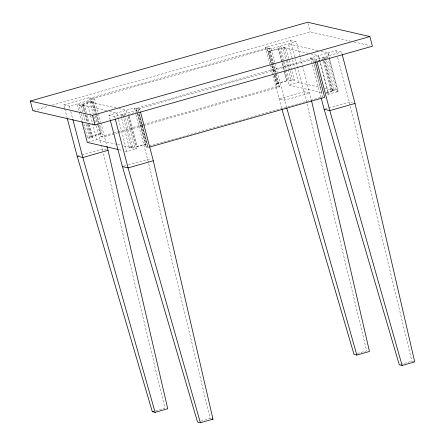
<?xml version="1.0" encoding="UTF-8"?>
<svg xmlns="http://www.w3.org/2000/svg" width="445" height="445" viewBox="0 0 445 445"><rect width="100%" height="100%" fill="white"/><g stroke="black" fill="none" stroke-linecap="round" stroke-linejoin="round"><path stroke-width="0.33" stroke-dasharray="2.23 1.67" d="M33.481 110.471L48.182 106.299M52.193 105.159L310.182 31.884L350.766 41.218M64.558 108.141L63.685 104.803L88.9 97.644L94.557 98.94L100.687 122.303M269.787 64.197L265.409 47.509L290.624 40.35L296.281 41.652L302.411 65.009M63.685 104.803L69.342 106.105L94.557 98.94M265.409 47.509L271.066 48.811L296.281 41.652M84.867 112.14L82.764 104.108L92.221 101.421L92.927 101.588L98.896 124.339M272.118 64.709L268.608 51.325L278.064 48.639L278.77 48.805L287.197 80.923L277.741 83.61L277.035 83.449L274.927 75.416M82.764 104.108L83.471 104.269L92.927 101.588M268.608 51.325L269.314 51.487L278.77 48.805M81.051 113.063L79.121 105.699L82.275 104.809L84.394 105.293L86.324 112.657M284.155 61.115L280.817 48.405L283.971 47.509L286.091 47.993L294.518 80.117L291.369 81.012L289.244 80.523L284.333 61.788M79.121 105.699L81.246 106.188L84.394 105.293M280.817 48.405L282.942 48.889L286.091 47.993M110.165 119.883L108.942 115.211L134.156 108.052L139.813 109.353L140.342 111.35M320.995 97.299L310.666 57.917L335.88 50.758L341.538 52.059L342.066 54.062M108.942 115.211L114.599 116.512L139.813 109.353M310.666 57.917L316.323 59.218L341.538 52.059M120.817 115.288L123.966 114.393L126.091 114.882L122.937 115.778L120.817 115.288L121.518 117.964M322.514 57.989L325.668 57.094L327.787 57.583L324.633 58.479L322.514 57.989L323.215 60.67M128.138 114.482L137.594 111.795M313.981 61.699L323.437 59.013M88.205 124.85L91.192 136.231L100.642 133.544L101.354 133.706L99.068 125.006M277.035 83.449L286.491 80.762L287.197 80.923M91.192 136.231L91.898 136.393L101.354 133.706M83.86 123.771L87.548 137.822L90.702 136.927L92.821 137.416L89.484 124.7M289.244 80.523L292.398 79.627L294.518 80.117M87.548 137.822L89.668 138.312L92.821 137.416M97.817 125.295L100.781 136.593L112.808 133.177M113.475 132.988L117.486 131.848M118.153 131.659L142.873 124.639M143.54 124.45L277.291 86.463L273.975 73.837M100.781 136.593L102.901 137.082L117.602 132.905M118.27 132.716L142.99 125.696M143.657 125.507L279.41 86.947L273.658 65.02M87.965 142.233L96.815 139.73L116.94 144.358M285.223 70.499L289.061 85.117L298.517 82.431L320.65 87.52M77.169 156.195L81.151 155.066M81.813 154.877L102.383 149.036L107.412 150.188M121.691 118.637L129.245 147.412L132.393 146.516L134.518 147L126.614 116.89M323.393 61.338L330.941 90.112L334.089 89.217L336.214 89.706L328.315 59.591M129.245 147.412L131.364 147.896L134.518 147M330.941 90.112L333.06 90.596L336.214 89.706M128.666 116.49L136.565 146.6L146.021 143.919L146.728 144.08L138.651 113.297M326.191 92.744L331.864 91.136L332.571 91.297L324.5 60.514M136.565 146.6L137.271 146.767L146.728 144.08M326.268 93.088L332.571 91.297M124.923 151.055L126.931 151.517L136.387 148.83L128.021 116.935M329.395 58.312L338.111 91.537L328.632 94.218L318.52 55.675L311.138 53.979M313.308 61.649L312.434 58.323L135.925 108.458L146.038 147L322.547 96.871L313.48 62.311M139.385 113.564L148.157 147.49L139.268 113.597M123.749 166.224L127.732 165.095M128.394 164.906L147.64 159.444L150.783 160.167M324.811 109.12L328.132 108.18M328.794 107.99L349.364 102.15L352.507 102.873M155.617 410.752L164.906 408.109L103.362 153.08M357.341 353.458L366.63 350.816L304.107 91.742L290.624 40.35M200.873 421.159L210.162 418.517L211.292 418.778M400.606 364.427L411.886 361.223L414.15 361.746M354.148 41.997L369.706 45.574M317.914 50.674L288.405 43.888L292.415 59.174M321.268 51.448L328.004 52.994L329.222 57.644M308.457 53.361L278.948 46.575L282.608 60.531M324.672 88.449L338.111 91.537M289.061 85.117L322.592 92.833M326.619 93.756L328.66 94.223L318.548 55.681M279.41 86.947L277.168 86.497L274.203 75.199M116.217 107.974L86.68 101.182L90.368 115.144M118.898 108.591L126.274 110.288L127.326 114.276M106.761 110.66L77.224 103.869L81.607 120.484M109.442 111.278L116.824 112.974L118.392 118.954M146.038 147L148.28 147.456M117.608 144.514L120.962 145.281M123.643 145.899L136.387 148.83M118.882 149.665L122.236 150.438M281.629 108.218L269.965 64.864M286.636 107.562L277.368 72.841M335.88 50.758L336.932 54.763M337.633 57.433L349.364 102.15L411.886 361.223M327.976 52.988L329.545 58.968M329.717 59.636L338.089 91.531M325.668 57.094L334.089 89.217M324.633 58.479L333.06 90.596M323.966 61.021L331.864 91.136M307.996 23.535L310.182 31.884M316.323 59.218L316.846 61.221M315.255 61.471L314.554 58.812L138.045 108.942L138.567 110.939M314.509 63.707L322.408 93.817M302.583 65.676L311.328 99.808M292.588 59.836L294.851 68.474M295.029 69.142L298.517 82.431M283.971 47.509L287.309 60.22M287.481 60.893L289.94 70.26M290.118 70.927L292.398 79.627M282.942 48.889L288.21 68.964M288.382 69.637L291.369 81.012M282.781 61.193L285.05 69.832M278.064 48.639L284.032 71.389M284.205 72.062L286.491 80.762M271.066 48.811L274.743 62.828M274.921 63.496L277.196 72.173M273.486 64.353L269.297 48.405L92.788 98.534L96.626 113.158M279.288 86.981L269.18 48.438L267.056 47.949L271.066 63.235M269.314 51.487L277.741 83.61M272.296 65.376L274.226 72.741M271.189 63.201L267.178 47.915L90.669 98.05L94.679 113.33M271.884 65.86L273.803 73.169M271.767 65.893L274.031 74.532M139.213 112.897L138.167 108.908L136.048 108.424L146.155 146.967M138.122 113.803L146.021 143.919M134.156 108.052L135.208 112.057M135.909 114.727L147.64 159.444L210.162 418.517M129.2 115.984L137.271 146.767M123.966 114.393L132.393 146.516M122.937 115.778L131.364 147.896M118.565 119.616L126.931 151.517M114.599 116.512L115.122 118.515M100.859 122.97L106.817 145.665M96.799 113.82L102.901 137.082M92.221 101.421L95.731 114.804M95.903 115.478L98.189 124.172M98.362 124.845L100.642 133.544M95.375 115.989L97.644 124.628M88.9 97.644L95.38 122.336M96.254 125.674L101.16 144.364M101.332 145.031L103.196 152.407M90.513 115.8L96.815 139.73M87.031 115.333L89.312 124.033M83.471 104.269L88.561 123.677M88.739 124.344L91.898 136.393M85.574 114.816L87.504 122.175M82.275 104.809L84.205 112.168M84.906 114.843L86.664 121.535M87.365 124.211L90.702 136.927M81.246 106.188L83.176 113.547M83.349 114.22L85.279 121.58M85.985 124.255L89.668 138.312M81.229 113.731L83.159 121.09M69.342 106.105L70.043 108.775M70.744 111.445L72.668 118.787M64.736 108.808L67.011 117.486M304.107 91.742L278.893 98.901L284.55 100.203L309.764 93.044L304.107 91.742"/><path stroke-width="0.67" d="M30.282 101.026L307.656 22.25L369.884 36.562L372.409 46.197L95.041 124.973L32.813 110.666L30.282 101.026L92.51 115.338L369.884 36.562M106.989 146.333L108.04 150.332L82.826 157.497L77.169 156.195L67.189 118.153M149.615 147.072L324.666 97.355L315.427 62.133M140.514 112.018L153.297 160.745L128.082 167.904L122.425 166.602L110.343 120.55M342.238 54.729L355.021 103.451L329.806 110.61L324.149 109.309L321.173 97.967M77.169 156.195L152.296 411.692L153.625 411.314M152.296 411.692L155.127 412.343L167.737 408.76L108.04 150.332M282.024 109.548L354.025 354.398L356.851 355.049L369.461 351.467L311.483 100.481M122.425 166.602L197.552 422.099L200.384 422.75L212.988 419.168L153.297 160.745M324.149 109.309L399.282 364.805L402.108 365.456L414.718 361.874L355.021 103.451M118.214 149.514L87.331 142.411L81.93 121.808M211.859 418.906L212.988 419.168M402.108 365.456L329.806 110.61L317.024 61.888M286.825 108.23L356.851 355.049M200.384 422.75L128.082 167.904L115.3 119.182M155.127 412.343L82.826 157.497L72.847 119.455M92.51 115.338L95.041 124.973"/></g></svg>
